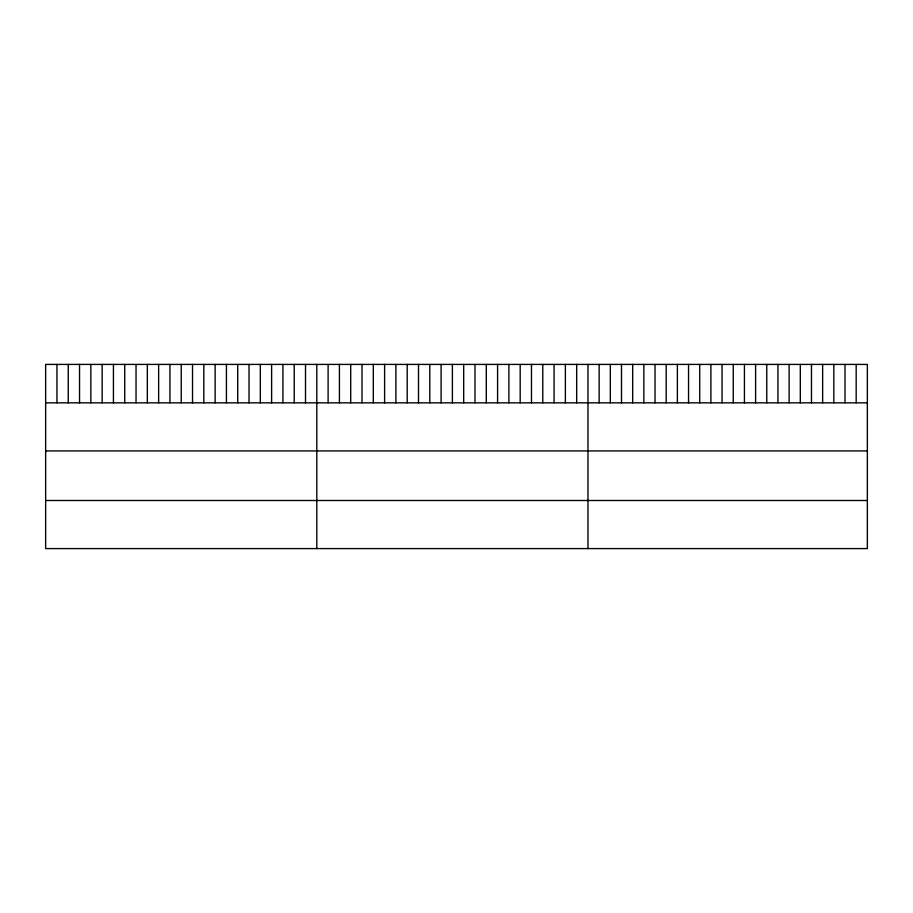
<?xml version="1.0" encoding="UTF-8"?>
<svg xmlns="http://www.w3.org/2000/svg" width="913" height="913" viewBox="0 0 913 913"><rect width="100%" height="100%" fill="white"/><g stroke="black" fill="none" stroke-linecap="round" stroke-linejoin="round"><path stroke-width="1.37" d="M867.35 402.838L867.35 548.587L45.65 548.587L45.65 364.413L867.35 364.413L867.35 402.838L45.65 402.838M45.65 450.931L867.35 450.931M45.65 500.495L867.35 500.495M856.177 364.413L856.177 402.838M845.004 364.413L845.004 402.838M833.82 364.413L833.82 402.838M822.647 364.413L822.647 402.838M811.474 364.413L811.474 402.838M800.302 364.413L800.302 402.838M789.129 364.413L789.129 402.838M777.944 364.413L777.944 402.838M766.772 364.413L766.772 402.838M755.599 364.413L755.599 402.838M744.426 364.413L744.426 402.838M733.253 364.413L733.253 402.838M722.069 364.413L722.069 402.838M710.896 364.413L710.896 402.838M699.723 364.413L699.723 402.838M688.55 364.413L688.55 402.838M677.378 364.413L677.378 402.838M666.193 364.413L666.193 402.838M655.02 364.413L655.02 402.838M643.848 364.413L643.848 402.838M632.675 364.413L632.675 402.838M621.502 364.413L621.502 402.838M610.318 364.413L610.318 402.838M599.145 364.413L599.145 402.838M587.972 364.413L587.972 548.587M576.674 364.413L576.674 402.838M565.375 364.413L565.375 402.838M554.077 364.413L554.077 402.838M542.779 364.413L542.779 402.838M531.48 364.413L531.48 402.838M520.182 364.413L520.182 402.838M508.883 364.413L508.883 402.838M497.585 364.413L497.585 402.838M486.287 364.413L486.287 402.838M474.988 364.413L474.988 402.838M463.69 364.413L463.69 402.838M452.392 364.413L452.392 402.838M441.093 364.413L441.093 402.838M429.795 364.413L429.795 402.838M418.496 364.413L418.496 402.838M407.198 364.413L407.198 402.838M395.9 364.413L395.9 402.838M384.601 364.413L384.601 402.838M373.303 364.413L373.303 402.838M362.005 364.413L362.005 402.838M350.706 364.413L350.706 402.838M339.408 364.413L339.408 402.838M328.109 364.413L328.109 402.838M316.811 364.413L316.811 548.587M305.513 364.413L305.513 402.838M294.214 364.413L294.214 402.838M282.916 364.413L282.916 402.838M271.618 364.413L271.618 402.838M260.319 364.413L260.319 402.838M249.021 364.413L249.021 402.838M237.722 364.413L237.722 402.838M226.424 364.413L226.424 402.838M215.126 364.413L215.126 402.838M203.827 364.413L203.827 402.838M192.529 364.413L192.529 402.838M181.231 364.413L181.231 402.838M169.932 364.413L169.932 402.838M158.634 364.413L158.634 402.838M147.335 364.413L147.335 402.838M136.037 364.413L136.037 402.838M124.739 364.413L124.739 402.838M113.44 364.413L113.44 402.838M102.142 364.413L102.142 402.838M90.844 364.413L90.844 402.838M79.545 364.413L79.545 402.838M68.247 364.413L68.247 402.838M56.948 364.413L56.948 402.838"/></g></svg>
